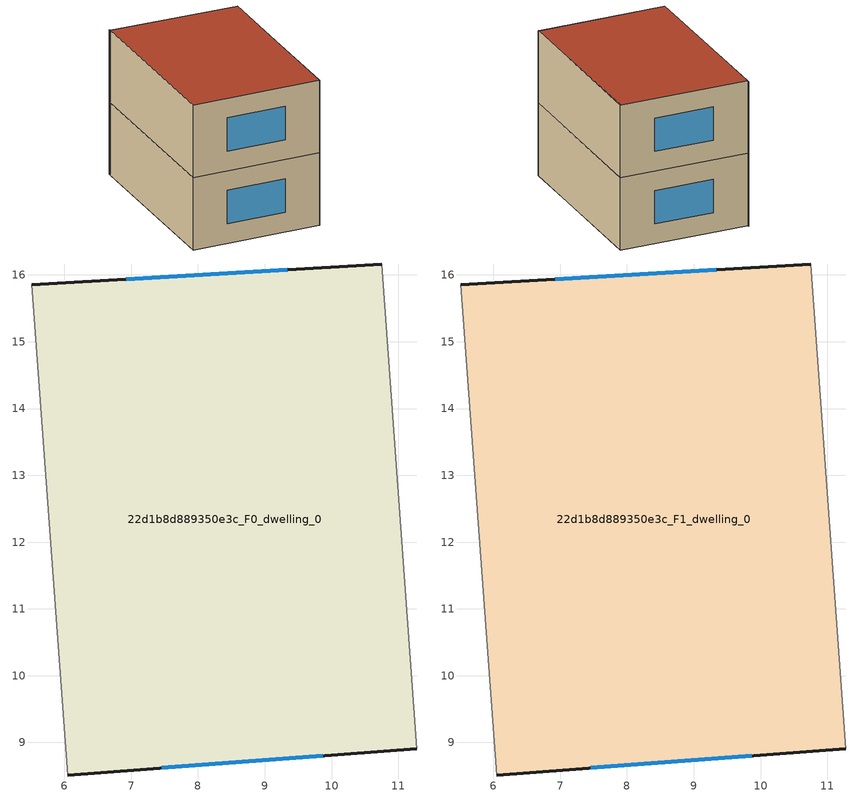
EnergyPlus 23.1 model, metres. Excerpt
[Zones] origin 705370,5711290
22d1b8d889350e3c_F0_dwelling_0
 floor ground (EU_floor_Construction): 10.75,16.16 11.28,8.9 6.05,8.51 5.51,15.85 z0
 wall outside (EU_wall_Construction): 10.75,16.16 5.51,15.85 / 6.05,8.51 11.28,8.9 z0:3
 wall adiabatic (EU_wall_Construction): 5.51,15.85 6.05,8.51 / 11.28,8.9 10.75,16.16 z0:3
 window (EU_Window_Construction): 9.34,16.08 6.93,15.94 / 7.46,8.62 9.87,8.8 z0.81:2.19
22d1b8d889350e3c_F1_dwelling_0
 floor to 22d1b8d889350e3c_F0_dwelling_0 (EU_floor_Construction): 10.75,16.16 11.27,8.9 6.05,8.51 5.51,15.85 z3
 wall outside (EU_wall_Construction): 10.75,16.16 5.51,15.85 / 6.05,8.51 11.28,8.9 z3:6
 wall adiabatic (EU_wall_Construction): 5.51,15.85 6.05,8.51 / 11.28,8.9 10.75,16.16 z3:6
 window (EU_Window_Construction): 9.34,16.08 6.93,15.94 / 7.46,8.62 9.87,8.8 z3.81:5.19
 roof outside (EU_roof_Construction): 11.28,8.9 10.75,16.16 5.51,15.85 6.05,8.51 z6
shading: 5.51,15.92 6.06,8.51 / 11.28,8.89 10.73,16.16 z0:6
[Building]
EU S2 Campaign: North Axis=0; Terrain=City; Solar Distribution=FullExterior
[Site:Location]
London: Latitude=51.5; Longitude=-0.5; Time Zone=0; Elevation=25
[SizingPeriod:WeatherFileDays]
AnnualSizingPeriod: Begin Month=1; Begin Day of Month=1; End Month=12; End Day of Month=31; Day of Week for Start Day=Monday; Use Weather File Daylight Saving Period=No; Use Weather File Rain and Snow Indicators=No
[MATERIAL]
EU_InternalMass_Material: Roughness=MediumRough; Thickness=0.1; Conductivity=1; Density=1800; Specific Heat=900; Thermal Absorptance=0.9; Solar Absorptance=0.7; Visible Absorptance=0.7
[MATERIAL:NOMASS] Roughness=MediumRough; Thermal Absorptance=0.9; Solar Absorptance=0.7; Visible Absorptance=0.7
Name | Thermal Resistance
EU_wall_NoMass | 0.555556
EU_roof_NoMass | 0.510204
EU_floor_NoMass | 1.68919
[WINDOWMATERIAL:SIMPLEGLAZINGSYSTEM]
EU_Window_SimpleGlazing: UFactor=3.96; Solar Heat Gain Coefficient=0.85; Visible Transmittance=0.85
[CONSTRUCTION]
EU_wall_Construction: EU_wall_NoMass
EU_roof_Construction: EU_roof_NoMass
EU_floor_Construction: EU_floor_NoMass
EU_Window_Construction: EU_Window_SimpleGlazing
EU_InternalMass_Construction: EU_InternalMass_Material
[ZONE] Type=1; Multiplier=1; Ceiling Height=autocalculate; Floor Area=autocalculate; Part of Total Floor Area=Yes
Name | Volume
22d1b8d889350e3c_F0_dwelling_0 | 115.13
22d1b8d889350e3c_F1_dwelling_0 | 115.129
[INTERNALMASS] Construction=EU_InternalMass_Construction; Surface Area=38.3765
Name | Zone or ZoneList
22d1b8d889350e3c_F0_dwelling_0_EU_InternalMass | 22d1b8d889350e3c_F0_dwelling_0
22d1b8d889350e3c_F1_dwelling_0_EU_InternalMass | 22d1b8d889350e3c_F1_dwelling_0
[OTHEREQUIPMENT] Fuel Type=Electricity; Design Level Calculation Method=Watts/Area; Power per Zone Floor Area=1; Fraction Latent=0; Fraction Radiant=0; Fraction Lost=0; Carbon Dioxide Generation Rate=0; EndUse Subcategory=EU_Step8_InternalGains
Name | Zone or ZoneList or Space or SpaceList | Schedule
EU_Step8_InternalGain_22d1b8d889350e3c_F0_dwelling_0_f000 | 22d1b8d889350e3c_F0_dwelling_0 | EU_Step8_GainSchedule_22d1b8d889350e3c_F0_dwelling_0_f000
EU_Step8_InternalGain_22d1b8d889350e3c_F1_dwelling_0_f000 | 22d1b8d889350e3c_F1_dwelling_0 | EU_Step8_GainSchedule_22d1b8d889350e3c_F1_dwelling_0_f000
[ZONEVENTILATION:DESIGNFLOWRATE] Schedule=EU_AlwaysOn; Design Flow Rate Calculation Method=AirChanges/Hour; Air Changes per Hour=0.48; Ventilation Type=Natural; Fan Pressure Rise=0; Fan Total Efficiency=1; Constant Term Coefficient=1; Temperature Term Coefficient=0; Velocity Term Coefficient=0; Velocity Squared Term Coefficient=0; Minimum Indoor Temperature=-100; Maximum Indoor Temperature=100; Delta Temperature=-100; Minimum Outdoor Temperature=-100; Maximum Outdoor Temperature=100; Maximum Wind Speed=40
Name | Zone or ZoneList or Space or SpaceList
EU_ConstantAir_22d1b8d889350e3c_F0_dwelling_0 | 22d1b8d889350e3c_F0_dwelling_0
EU_ConstantAir_22d1b8d889350e3c_F1_dwelling_0 | 22d1b8d889350e3c_F1_dwelling_0
[HVACTEMPLATE:THERMOSTAT] Constant Heating Setpoint=20; Constant Cooling Setpoint=50
EU_HeatOnly_22d1b8d889350e3c_F0_dwelling_0; EU_HeatOnly_22d1b8d889350e3c_F1_dwelling_0
[HVACTEMPLATE:ZONE:IDEALLOADSAIRSYSTEM] System Availability Schedule=EU_AlwaysOn; Maximum Heating Supply Air Temperature=50; Minimum Cooling Supply Air Temperature=13; Maximum Heating Supply Air Humidity Ratio=0.0156; Minimum Cooling Supply Air Humidity Ratio=0.0077; Heating Limit=NoLimit; Cooling Limit=NoLimit; Heating Availability Schedule=EU_AlwaysOn; Cooling Availability Schedule=EU_CoolingOff; Dehumidification Control Type=ConstantSensibleHeatRatio; Cooling Sensible Heat Ratio=0.7; Dehumidification Setpoint=60; Humidification Control Type=None; Humidification Setpoint=30; Outdoor Air Method=None; Outdoor Air Flow Rate per Person=0.00944; Outdoor Air Flow Rate per Zone Floor Area=0; Outdoor Air Flow Rate per Zone=0; Demand Controlled Ventilation Type=None; Outdoor Air Economizer Type=NoEconomizer; Heat Recovery Type=None; Sensible Heat Recovery Effectiveness=0.7; Latent Heat Recovery Effectiveness=0.65
Name | Template Thermostat
22d1b8d889350e3c_F0_dwelling_0 | EU_HeatOnly_22d1b8d889350e3c_F0_dwelling_0
22d1b8d889350e3c_F1_dwelling_0 | EU_HeatOnly_22d1b8d889350e3c_F1_dwelling_0
[SIZING:ZONE] Zone Cooling Design Supply Air Temperature Input Method=SupplyAirTemperature; Zone Cooling Design Supply Air Temperature=13; Zone Heating Design Supply Air Temperature Input Method=SupplyAirTemperature; Zone Heating Design Supply Air Temperature=50; Zone Cooling Design Supply Air Humidity Ratio=0.008; Zone Heating Design Supply Air Humidity Ratio=0.008; Cooling Design Air Flow Method=DesignDay; Cooling Design Air Flow Rate=0; Cooling Minimum Air Flow per Zone Floor Area=0.000762; Cooling Minimum Air Flow=0; Cooling Minimum Air Flow Fraction=0.2; Heating Design Air Flow Method=DesignDay; Heating Design Air Flow Rate=0; Heating Maximum Air Flow per Zone Floor Area=0.002032; Heating Maximum Air Flow=0.141576; Heating Maximum Air Flow Fraction=0.3; Account for Dedicated Outdoor Air System=No; Dedicated Outdoor Air System Control Strategy=NeutralSupplyAir; Dedicated Outdoor Air Low Setpoint Temperature for Design=autosize; Dedicated Outdoor Air High Setpoint Temperature for Design=autosize; Zone Load Sizing Method=Sensible Load Only No Latent Load; Zone Latent Cooling Design Supply Air Humidity Ratio Input Method=HumidityRatioDifference; Zone Cooling Design Supply Air Humidity Ratio Difference=0.005; Zone Latent Heating Design Supply Air Humidity Ratio Input Method=HumidityRatioDifference; Zone Humidification Design Supply Air Humidity Ratio Difference=0.005
22d1b8d889350e3c_F0_dwelling_0; 22d1b8d889350e3c_F1_dwelling_0
[SCHEDULE:CONSTANT]
Name | Hourly Value
EU_AlwaysOn | 1
EU_CoolingOff | 0
[SCHEDULE:FILE] Column Number=1; Rows to Skip at Top=0; Number of Hours of Data=8760; Column Separator=Comma; Interpolate to Timestep=No; Minutes per Item=60; Adjust Schedule for Daylight Savings=Yes
Name | File
EU_Step8_GainSchedule_22d1b8d889350e3c_F0_dwelling_0_f000 | ../../schedules/22d1b8d889350e3c/22d1b8d889350e3c_F0_dwelling_0_f000_gain.csv
EU_Step8_GainSchedule_22d1b8d889350e3c_F1_dwelling_0_f000 | ../../schedules/22d1b8d889350e3c/22d1b8d889350e3c_F1_dwelling_0_f000_gain.csv
